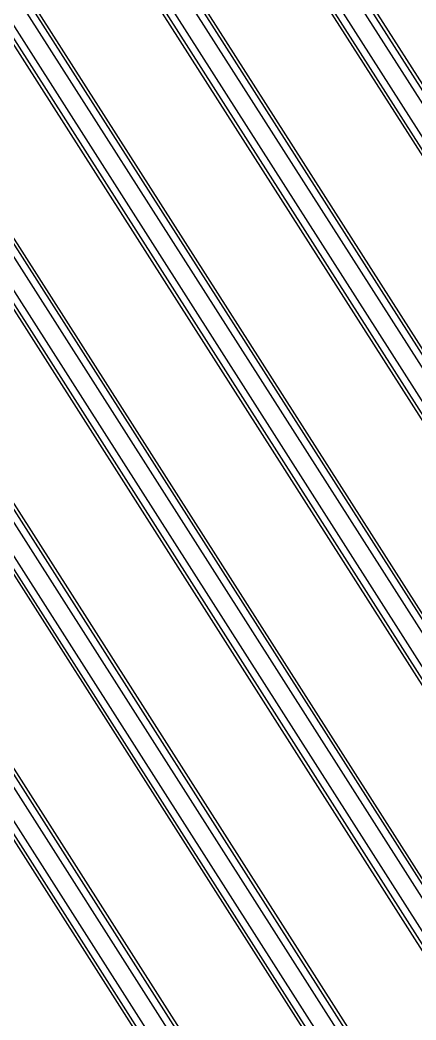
# Model space of a CAD drawing. Header units: millimetres. Extents: x 620 to 19791, y 2539 to 6969.
# Drawn here: x 14560.7 to 14583.2, y 5402.6 to 5459.4 of the extents above; entities that cross this region are included whole.
import ezdxf

# ---------------------------------------------------------------- set-up
doc = ezdxf.new("R2010")
doc.units = ezdxf.units.MM

# ---------------------------------------------------------------- blocks, each defined once
blk = doc.blocks.new('DTGFH')
at = {"color": 7, "linetype": 'Continuous'}
for p, q in [((9326.292, 4440.5), (9395.966, 4331.134)), ((9396.638, 4334.173), (9328.9, 4440.5)), ((9335.896, 4440.5), (9400.314, 4339.384)), ((9400.348, 4343.425), (9338.504, 4440.5)), ((9329.403, 4439.363), (9395.024, 4336.36)), ((9399.333, 4344.671), (9339.008, 4439.363)), ((9327.511, 4438.935), (9394.351, 4334.016)), ((9327.847, 4439.149), (9394.687, 4334.23)), ((9329.067, 4439.149), (9394.687, 4336.146)), ((9398.661, 4342.327), (9337.115, 4438.935)), ((9398.997, 4342.541), (9337.451, 4439.149)), ((9398.997, 4344.457), (9338.671, 4439.149)), ((9290.59, 4436.24), (9400.314, 4264.007)), ((9400.348, 4268.048), (9293.118, 4436.366)), ((9300.194, 4436.24), (9400.314, 4279.083)), ((9400.348, 4283.123), (9302.722, 4436.366)), ((9309.798, 4436.24), (9395.966, 4300.983)), ((9396.214, 4304.688), (9312.326, 4436.366)), ((9319.402, 4436.24), (9395.966, 4316.058)), ((9396.638, 4319.098), (9322.523, 4435.435)), ((9398.997, 4267.164), (9292.176, 4434.839)), ((9398.997, 4269.08), (9293.396, 4434.839)), ((9399.333, 4269.294), (9293.733, 4435.053)), ((9398.997, 4282.239), (9301.78, 4434.839)), ((9398.997, 4284.155), (9303.001, 4434.839)), ((9399.333, 4284.369), (9303.337, 4435.053)), ((9311.384, 4434.839), (9394.687, 4304.079)), ((9312.605, 4434.839), (9394.687, 4305.995)), ((9312.941, 4435.053), (9395.024, 4306.209)), ((9320.988, 4434.839), (9394.687, 4319.154)), ((9322.209, 4434.839), (9394.687, 4321.07)), ((9322.545, 4435.053), (9395.024, 4321.285)), ((9398.661, 4266.95), (9291.84, 4434.625)), ((9398.661, 4282.025), (9301.444, 4434.625)), ((9311.048, 4434.625), (9394.351, 4303.865)), ((9320.652, 4434.625), (9394.351, 4318.94))]:
    blk.add_line(p, q, dxfattribs=at)
blk = doc.blocks.new('*U116')
blk.add_blockref('DTGFH', (-9101.048, -4276.2))
blk = doc.blocks.new('*U117')
at = {"color": 0, "linetype": 'ByBlock', "lineweight": -2, "transparency": 16777216}
blk.add_blockref('*U116', (0, 1350), dxfattribs=at)

msp = doc.modelspace()

# ---------------------------------------------------------------- block references
msp.add_blockref('*U117', (14326.96016, 3971.56341))

doc.saveas('drawing.dxf')
